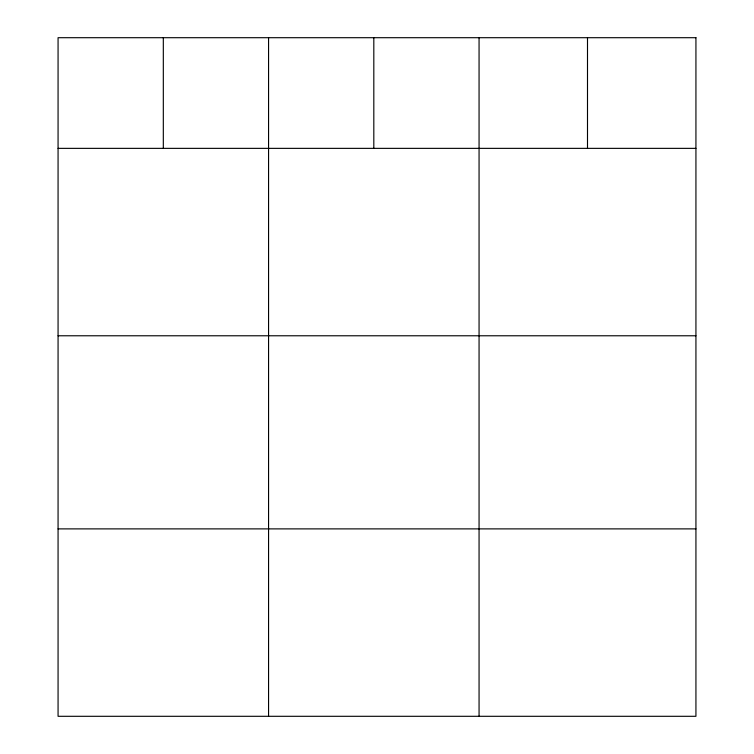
<?xml version="1.0" encoding="UTF-8"?>
<svg xmlns="http://www.w3.org/2000/svg" width="754" height="754" viewBox="0 0 754 754"><rect width="100%" height="100%" fill="white"/><g stroke="black" fill="none" stroke-linecap="round" stroke-linejoin="round"><path stroke-width="1.13" d="M58.067 148.359L695.933 148.359M58.067 335.775L695.933 335.775M58.067 528.884L695.933 528.884M587.498 37.7L587.498 148.359M479.063 37.7L479.063 716.3M373.814 37.7L373.814 148.359M268.565 37.7L268.565 716.3M163.316 37.7L163.316 148.359M695.933 37.7L58.067 37.7L58.067 716.3L695.933 716.3L695.933 37.7"/></g></svg>
